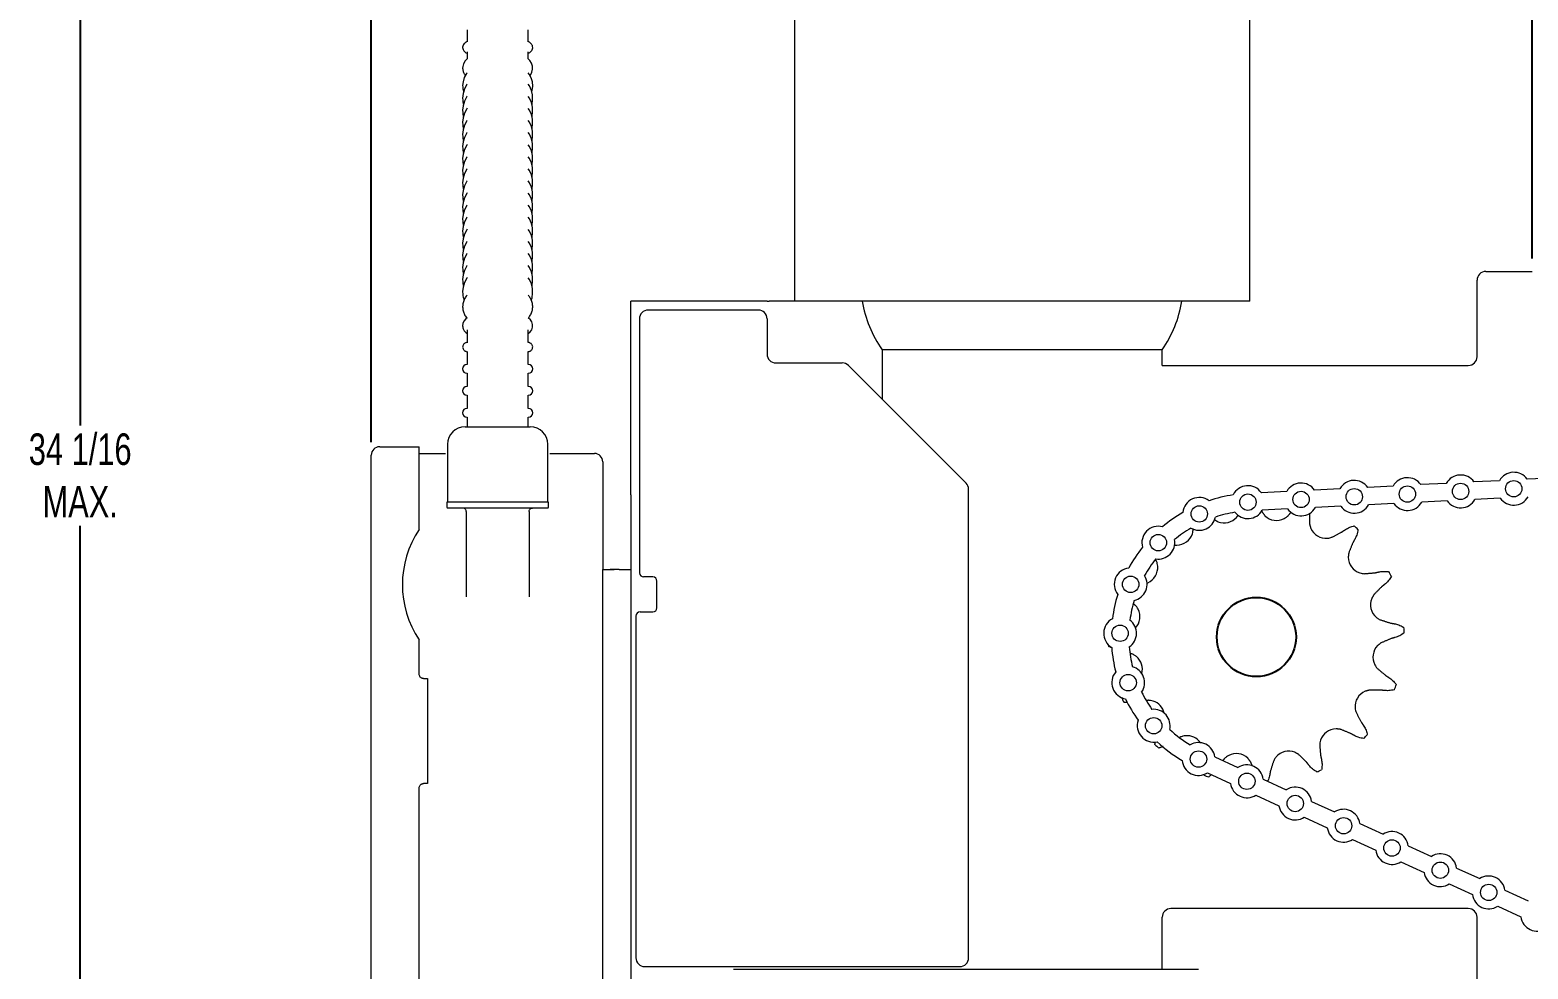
# Model space of a CAD drawing. Header units: inches. Extents: x 2.2 to 25.3, y 6.2 to 20.3.
# Drawn here: x 11.05 to 18.18, y 11.28 to 15.75 of the extents above; entities that cross this region are included whole.
import ezdxf

# ---------------------------------------------------------------- set-up
doc = ezdxf.new("R2010")
doc.units = ezdxf.units.IN
doc.header["$MEASUREMENT"] = 0
doc.header["$PDSIZE"] = -1
doc.layers.add('DIM', color=1, linetype='Continuous')
doc.styles.add('SLDTEXTSTYLE0', font='ARIAL.TTF', dxfattribs={"width": 0.7})
doc.dimstyles.new('SLDDIMSTYLE0', dxfattribs={"dimtxt": 0.15, "dimasz": 0.15, "dimexe": 0, "dimexo": 0.0625, "dimgap": 0.0375, "dimtad": 0, "dimtih": 1, "dimtoh": 1, "dimdec": 3, "dimlfac": 3, "dimrnd": 1e-09, "dimzin": 12, "dimdsep": 46, "dimtxsty": 'SLDTEXTSTYLE0', "dimsah": 1, "dimcen": 0.09, "dimadec": 0, "dimazin": 0, "dimtfac": 1, "dimtdec": 3, "dimtofl": 0, "dimtmove": 0, "dimatfit": 3, "dimfxl": 0, "dimtolj": 1, "dimtzin": 12, "dimarcsym": 0})
doc.dimstyles.new('SLDDIMSTYLE2', dxfattribs={"dimtxt": 0.15, "dimasz": 0.15, "dimexe": 0, "dimexo": 0.0625, "dimgap": 0.0375, "dimtad": 0, "dimtih": 1, "dimtoh": 1, "dimdec": 3, "dimlfac": 3, "dimrnd": 1e-09, "dimzin": 12, "dimdsep": 46, "dimtxsty": 'SLDTEXTSTYLE0', "dimsah": 1, "dimcen": 0.09, "dimadec": 0, "dimazin": 0, "dimlim": 1, "dimtp": 1, "dimtfac": 1, "dimtdec": 3, "dimtofl": 0, "dimtmove": 0, "dimatfit": 3, "dimfxl": 0, "dimtolj": 1, "dimtzin": 12, "dimarcsym": 0})

# ---------------------------------------------------------------- blocks, each defined once
blk = doc.blocks.new('*D8')
at = {"layer": 'DEFPOINTS', "color": 0}
for p in [(11.2911, 19.3027), (15.3489, 19.3027), (12.9446, 7.949)]:
    blk.add_point(p, dxfattribs=at)
at = {"layer": 'DIM', "color": 0, "lineweight": -2}
for p, q in [((15.2864, 19.3027), (11.2911, 19.3027)), ((11.2911, 19.1527), (11.2911, 13.8646)), ((11.2911, 8.099), (11.2911, 13.3871)), ((12.8821, 7.949), (11.2911, 7.949))]:
    blk.add_line(p, q, dxfattribs=at)
at = {"layer": 'DIM', "color": 0}
for points in [[(11.2661, 19.1527), (11.3161, 19.1527), (11.2911, 19.3027)], [(11.2661, 8.099), (11.3161, 8.099), (11.2911, 7.949)]]:
    blk.add_solid(points, dxfattribs=at)
at = {"layer": 'DIM', "color": 0, "insert": (11.2911, 13.8271), "char_height": 0.15, "attachment_point": 2, "style": 'SLDTEXTSTYLE0'}
blk.add_mtext('\\A1;34 1/16\\PMAX.', dxfattribs=at)
blk = doc.blocks.new('*D9')
at = {"layer": 'DEFPOINTS', "color": 0}
for p in [(12.6764, 20.1777), (18.2015, 14.5973), (12.6764, 13.7234)]:
    blk.add_point(p, dxfattribs=at)
at = {"layer": 'DIM', "color": 0, "lineweight": -2}
for p, q in [((12.6764, 13.7859), (12.6764, 20.1777)), ((12.8264, 20.1777), (15.1681, 20.1777)), ((18.0515, 20.1777), (15.7098, 20.1777)), ((18.2015, 14.6598), (18.2015, 20.1777))]:
    blk.add_line(p, q, dxfattribs=at)
at = {"layer": 'DIM', "color": 0}
for points in [[(12.8264, 20.2027), (12.8264, 20.1527), (12.6764, 20.1777)], [(18.0515, 20.2027), (18.0515, 20.1527), (18.2015, 20.1777)]]:
    blk.add_solid(points, dxfattribs=at)
at = {"layer": 'DIM', "color": 0, "insert": (15.4389, 20.2552), "char_height": 0.15, "attachment_point": 2, "style": 'SLDTEXTSTYLE0'}
blk.add_mtext('\\A1;16 9/16', dxfattribs=at)
blk = doc.blocks.new('*D11')
at = {"layer": 'DEFPOINTS', "color": 0}
for p in [(16.753, 19.3027), (19.1181, 14.8523), (21.9356, 14.8523)]:
    blk.add_point(p, dxfattribs=at)
at = {"layer": 'DIM', "color": 0, "lineweight": -2}
for p, q in [((16.8155, 19.3027), (21.9356, 19.3027)), ((21.9356, 19.1527), (21.9356, 17.2952)), ((21.9356, 15.0023), (21.9356, 16.8598)), ((19.1806, 14.8523), (21.9356, 14.8523))]:
    blk.add_line(p, q, dxfattribs=at)
at = {"layer": 'DIM', "color": 0}
for points in [[(21.9106, 19.1527), (21.9606, 19.1527), (21.9356, 19.3027)], [(21.9106, 15.0023), (21.9606, 15.0023), (21.9356, 14.8523)]]:
    blk.add_solid(points, dxfattribs=at)
at = {"layer": 'DIM', "color": 0, "insert": (21.9356, 17.2577), "char_height": 0.15, "attachment_point": 2, "style": 'SLDTEXTSTYLE0'}
blk.add_mtext('\\A1;\\S14 3\\/8^ 13 3\\/8;', dxfattribs=at)

msp = doc.modelspace()

# ---------------------------------------------------------------- linework, layer by layer
at = {"color": 7, "linetype": 'Continuous', "lineweight": 15}
for p, q in [((13.132142, 15.721068), (13.132142, 15.690185)), ((13.423809, 15.690545), (13.423809, 15.721068)), ((13.132142, 15.642791), (13.132142, 15.608979)), ((13.423809, 15.608773), (13.423809, 15.642673)), ((17.939119, 14.191737), (17.939119, 14.555683)), ((17.980786, 14.597349), (18.201453, 14.597349)), ((13.911042, 13.534516), (13.911042, 14.455516)), ((14.560375, 14.455516), (13.911042, 14.455516)), ((14.518709, 14.413849), (13.994375, 14.413849)), ((14.560375, 14.455516), (14.570375, 14.455516)), ((16.857119, 14.455516), (14.570375, 14.455516)), ((13.952708, 14.372183), (13.952708, 13.257183)), ((14.560375, 14.372183), (14.560375, 14.203849)), ((13.132142, 14.319547), (13.132142, 14.258677)), ((13.423809, 14.25881), (13.423809, 14.319655)), ((15.773786, 14.225183), (15.107119, 14.225183)), ((16.440453, 14.225183), (15.773786, 14.225183)), ((14.602042, 14.162183), (14.918116, 14.162183)), ((14.947579, 14.149979), (15.507171, 13.590387)), ((16.440453, 14.150183), (17.897453, 14.150183)), ((13.122975, 13.858716), (13.432976, 13.858716)), ((12.716375, 13.763299), (12.904709, 13.763299)), ((12.904709, 13.369311), (12.904709, 13.763299)), ((12.676442, 8.224199), (12.676442, 13.723366)), ((12.904709, 13.732049), (13.029642, 13.732049)), ((13.526308, 13.732049), (13.738042, 13.732049)), ((13.777975, 13.692116), (13.777975, 13.180349)), ((15.519375, 11.332516), (15.519375, 13.560924)), ((17.033428, 13.551073), (16.912519, 13.544971)), ((17.286439, 13.563841), (17.165531, 13.557739)), ((17.539451, 13.576609), (17.418543, 13.570507)), ((17.792462, 13.589377), (17.671554, 13.583275)), ((18.045474, 13.602145), (17.924565, 13.596043)), ((18.298485, 13.614913), (18.177576, 13.608811)), ((13.039642, 13.502049), (13.516309, 13.502049)), ((13.911042, 13.534516), (13.911042, 13.200349)), ((17.290639, 13.480613), (17.169731, 13.474512)), ((17.543651, 13.493381), (17.422742, 13.48728)), ((17.796662, 13.506149), (17.675754, 13.500048)), ((18.049674, 13.518917), (17.928765, 13.512816)), ((13.516309, 13.472049), (13.039642, 13.472049)), ((13.128443, 13.455383), (13.128443, 13.049196)), ((13.427507, 13.455383), (13.427507, 13.049196)), ((17.037628, 13.467845), (16.91672, 13.461744)), ((13.911042, 13.200349), (13.911042, 13.180537)), ((13.952708, 13.257183), (13.952708, 13.164183)), ((13.777975, 13.180349), (13.812842, 13.180349)), ((13.777975, 13.097016), (13.777975, 13.180349)), ((13.832842, 13.180349), (13.812842, 13.180349)), ((13.812842, 13.180349), (13.832842, 13.180349)), ((13.856176, 13.180349), (13.832842, 13.180349)), ((13.856176, 13.180349), (13.910973, 13.180349)), ((13.911042, 13.180537), (13.911042, 8.577308)), ((14.016042, 13.144183), (13.972709, 13.144183)), ((14.036042, 12.997516), (14.036042, 13.124183)), ((13.777975, 8.255449), (13.777975, 13.097016)), ((13.956041, 12.977516), (14.016042, 12.977516)), ((13.936042, 12.957516), (13.936042, 11.332516)), ((12.904709, 12.681283), (12.904709, 12.844755)), ((13.777975, 12.119549), (13.777975, 12.702883)), ((12.924708, 12.661283), (12.944642, 12.661283)), ((12.944642, 12.661283), (12.944642, 12.161283)), ((16.690891, 12.288121), (16.800901, 12.237586)), ((16.656105, 12.212395), (16.766115, 12.16186)), ((12.904709, 9.806283), (12.904709, 12.141283)), ((12.944642, 12.161283), (12.924708, 12.161283)), ((16.921097, 12.182372), (17.031107, 12.131837)), ((16.886311, 12.106646), (16.996321, 12.056111)), ((17.151303, 12.076623), (17.261313, 12.026088)), ((17.116517, 12.000897), (17.226528, 11.950362)), ((17.381509, 11.970874), (17.49152, 11.920339)), ((17.346724, 11.895148), (17.456734, 11.844613)), ((17.611716, 11.865125), (17.721726, 11.81459)), ((17.57693, 11.789399), (17.68694, 11.738864)), ((17.841922, 11.759376), (17.951932, 11.708841)), ((17.807136, 11.68365), (17.917146, 11.633115)), ((18.072128, 11.653627), (18.182138, 11.603092)), ((17.897453, 11.566849), (16.482119, 11.566849)), ((18.037342, 11.577901), (18.147352, 11.527366)), ((17.939119, 11.161349), (17.939119, 11.525071)), ((13.977709, 11.290849), (15.477708, 11.290849)), ((14.400453, 11.278974), (16.613786, 11.278974))]:
    msp.add_line(p, q, dxfattribs=at)
at = {"color": 7, "linetype": 'Continuous', "lineweight": 15, "flags": 128}
for points in [[(13.132142, 15.609425), (13.122837, 15.599044), (13.11546, 15.585845), (13.111771, 15.572108), (13.111308, 15.565131), (13.111308, 15.565131)], [(13.431757, 15.529825), (13.433723, 15.53208), (13.440851, 15.54532), (13.444295, 15.559086), (13.44387, 15.574138), (13.439468, 15.588198), (13.431554, 15.601131), (13.423809, 15.609254)], [(13.132142, 15.542587), (13.129295, 15.539094), (13.119073, 15.520189), (13.11306, 15.500377), (13.111308, 15.482109), (13.111308, 15.482109)], [(13.132142, 15.488649), (13.130591, 15.486562), (13.120085, 15.465652), (13.113618, 15.44364), (13.111333, 15.422407), (13.111308, 15.419966), (13.111308, 15.419966)], [(13.439688, 15.453006), (13.441787, 15.458833), (13.444588, 15.478904), (13.443176, 15.498831), (13.437709, 15.518143), (13.428384, 15.536443), (13.423809, 15.542413)], [(13.440877, 15.390425), (13.441434, 15.392107), (13.444523, 15.414575), (13.443438, 15.437082), (13.438257, 15.459079), (13.429137, 15.480047), (13.423809, 15.488127)], [(13.132142, 15.43112), (13.130591, 15.429033), (13.120085, 15.408123), (13.113618, 15.386111), (13.111333, 15.364878), (13.111308, 15.362436), (13.111308, 15.362436)], [(13.440877, 15.332896), (13.441434, 15.334578), (13.444523, 15.357046), (13.443438, 15.379553), (13.438257, 15.40155), (13.429137, 15.422518), (13.423809, 15.430598)], [(13.132142, 15.373591), (13.130591, 15.371503), (13.120085, 15.350594), (13.113618, 15.328582), (13.111333, 15.307349), (13.111308, 15.304907), (13.111308, 15.304907)], [(13.440877, 15.275367), (13.441434, 15.277049), (13.444523, 15.299517), (13.443438, 15.322024), (13.438257, 15.344021), (13.429137, 15.364989), (13.423809, 15.373069)], [(13.132142, 15.316062), (13.130591, 15.313974), (13.120085, 15.293065), (13.113618, 15.271052), (13.111333, 15.24982), (13.111308, 15.247378), (13.111308, 15.247378)], [(13.132142, 15.258533), (13.130591, 15.256445), (13.120085, 15.235536), (13.113618, 15.213523), (13.111333, 15.192291), (13.111308, 15.189849), (13.111308, 15.189849)], [(13.440877, 15.217838), (13.441434, 15.219519), (13.444523, 15.241988), (13.443438, 15.264495), (13.438257, 15.286492), (13.429137, 15.307459), (13.423809, 15.31554)], [(13.440877, 15.160309), (13.441434, 15.16199), (13.444523, 15.184459), (13.443438, 15.206966), (13.438257, 15.228963), (13.429137, 15.24993), (13.423809, 15.258011)], [(13.132142, 15.201004), (13.130591, 15.198916), (13.120085, 15.178006), (13.113618, 15.155994), (13.111333, 15.134762), (13.111308, 15.13232), (13.111308, 15.13232)], [(13.440877, 15.10278), (13.441434, 15.104461), (13.444523, 15.12693), (13.443438, 15.149437), (13.438257, 15.171434), (13.429137, 15.192401), (13.423809, 15.200482)], [(13.132142, 15.143474), (13.130591, 15.141387), (13.120085, 15.120477), (13.113618, 15.098465), (13.111333, 15.077233), (13.111308, 15.074791), (13.111308, 15.074791)], [(13.440877, 15.045251), (13.441434, 15.046932), (13.444523, 15.069401), (13.443438, 15.091908), (13.438257, 15.113905), (13.429137, 15.134872), (13.423809, 15.142953)], [(13.132142, 15.085945), (13.130591, 15.083858), (13.120085, 15.062948), (13.113618, 15.040936), (13.111333, 15.019704), (13.111308, 15.017262), (13.111308, 15.017262)], [(13.440877, 14.987722), (13.441434, 14.989403), (13.444523, 15.011872), (13.443438, 15.034379), (13.438257, 15.056376), (13.429137, 15.077343), (13.423809, 15.085424)], [(13.132142, 15.028416), (13.130591, 15.026329), (13.120085, 15.005419), (13.113618, 14.983407), (13.111333, 14.962175), (13.111308, 14.959733), (13.111308, 14.959733)], [(13.440877, 14.930192), (13.441434, 14.931874), (13.444523, 14.954343), (13.443438, 14.97685), (13.438257, 14.998847), (13.429137, 15.019814), (13.423809, 15.027895)], [(13.132142, 14.970887), (13.130591, 14.9688), (13.120085, 14.94789), (13.113618, 14.925878), (13.111333, 14.904646), (13.111308, 14.902204), (13.111308, 14.902204)], [(13.132142, 14.913358), (13.130591, 14.911271), (13.120085, 14.890361), (13.113618, 14.868349), (13.111333, 14.847116), (13.111308, 14.844675), (13.111308, 14.844675)], [(13.440877, 14.872663), (13.441434, 14.874345), (13.444523, 14.896814), (13.443438, 14.919321), (13.438257, 14.941318), (13.429137, 14.962285), (13.423809, 14.970366)], [(13.440877, 14.815134), (13.441434, 14.816816), (13.444523, 14.839284), (13.443438, 14.861791), (13.438257, 14.883788), (13.429137, 14.904756), (13.423809, 14.912837)], [(13.132142, 14.855829), (13.130591, 14.853742), (13.120085, 14.832832), (13.113618, 14.81082), (13.111333, 14.789587), (13.111308, 14.787145), (13.111308, 14.787145)], [(13.440877, 14.757605), (13.441434, 14.759287), (13.444523, 14.781755), (13.443438, 14.804262), (13.438257, 14.826259), (13.429137, 14.847227), (13.423809, 14.855308)], [(13.132142, 14.7983), (13.130591, 14.796213), (13.120085, 14.775303), (13.113618, 14.753291), (13.111333, 14.732058), (13.111308, 14.729616), (13.111308, 14.729616)], [(13.440877, 14.700076), (13.441434, 14.701758), (13.444523, 14.724226), (13.443438, 14.746733), (13.438257, 14.76873), (13.429137, 14.789698), (13.423809, 14.797778)], [(13.132142, 14.740771), (13.130591, 14.738684), (13.120085, 14.717774), (13.113618, 14.695762), (13.111333, 14.674529), (13.111308, 14.672087), (13.111308, 14.672087)], [(13.440877, 14.642547), (13.441434, 14.644229), (13.444523, 14.666697), (13.443438, 14.689204), (13.438257, 14.711201), (13.429137, 14.732169), (13.423809, 14.740249)], [(13.132142, 14.683242), (13.130591, 14.681155), (13.120085, 14.660245), (13.113618, 14.638233), (13.111333, 14.617), (13.111308, 14.614558), (13.111308, 14.614558)], [(13.132142, 14.625713), (13.130591, 14.623626), (13.120085, 14.602716), (13.113618, 14.580704), (13.111333, 14.559471), (13.111308, 14.557029), (13.111308, 14.557029)], [(13.440877, 14.585018), (13.441434, 14.5867), (13.444523, 14.609168), (13.443438, 14.631675), (13.438257, 14.653672), (13.429137, 14.67464), (13.423809, 14.68272)], [(13.440877, 14.527489), (13.441434, 14.529171), (13.444523, 14.551639), (13.443438, 14.574146), (13.438257, 14.596143), (13.429137, 14.617111), (13.423809, 14.625191)], [(13.132142, 14.568184), (13.130591, 14.566097), (13.120085, 14.545187), (13.113618, 14.523175), (13.111333, 14.501942), (13.111308, 14.4995), (13.111308, 14.4995)], [(13.437914, 14.461015), (13.441434, 14.471642), (13.444523, 14.49411), (13.443438, 14.516617), (13.438257, 14.538614), (13.429137, 14.559582), (13.423809, 14.567662)], [(13.132142, 14.376387), (13.125839, 14.371467), (13.117425, 14.360823), (13.112605, 14.349455), (13.111308, 14.33943), (13.111308, 14.33943)], [(13.423809, 14.302249), (13.432203, 14.309581), (13.439826, 14.320359), (13.443912, 14.33189), (13.444207, 14.345252), (13.440489, 14.357183), (13.43367, 14.367602), (13.423809, 14.376995)], [(16.187143, 12.813517), (16.186947, 12.816676), (16.186796, 12.8193)]]:
    msp.add_lwpolyline(points, dxfattribs=at)
at = {"color": 7, "linetype": 'Continuous', "lineweight": 15}
for centre in [(17.101579, 13.512792), (17.354591, 13.52556), (17.607602, 13.538328), (17.860614, 13.551096), (18.113625, 13.563864), (16.617133, 13.444046), (16.848568, 13.500024), (16.422119, 13.307425), (16.290458, 13.109029), (16.240331, 12.876256), (16.278663, 12.641253), (16.400158, 12.436473), (16.6134, 12.277865), (16.843606, 12.172116), (17.073812, 12.066367), (17.304018, 11.960618), (17.534225, 11.854869), (17.764431, 11.74912), (17.994637, 11.643371)]:
    msp.add_circle(centre, 0.039, dxfattribs=at)
msp.add_circle((16.889119, 12.858516), 0.188333)
for centre, radius, start, end in [((17.980786, 14.555683), 0.041667, 90, 180), ((13.994375, 14.372183), 0.041667, 90, 180), ((14.518709, 14.372183), 0.041667, 0, 90), ((15.568354, 14.54716), 0.5625, 189.3765109, 214.9179749), ((15.979218, 14.54716), 0.5625, 325.0820251, 350.6234891), ((14.602042, 14.203849), 0.041667, 180, 270), ((17.897453, 14.191849), 0.041667, 270, 0), ((13.132142, 14.133716), 0.020833, 90, 270), ((13.423809, 14.133716), 0.020833, 270, 90), ((14.918116, 14.120516), 0.041667, 45, 90), ((13.132142, 14.029549), 0.020833, 90, 270), ((13.423809, 14.029549), 0.020833, 270, 90), ((13.132142, 13.925383), 0.020833, 90, 270), ((13.423809, 13.925383), 0.020833, 270, 90), ((13.122975, 13.775383), 0.083333, 90, 180), ((13.432975, 13.775383), 0.083333, 0, 90), ((12.716375, 13.723366), 0.039933, 90, 180), ((13.738042, 13.692116), 0.039933, 0, 90), ((17.860614, 13.551096), 0.078167, 35.1006361, 150.6772388), ((18.113625, 13.563864), 0.078167, 35.1006361, 150.6772388), ((15.477709, 13.560924), 0.041667, 0, 45), ((16.848568, 13.500024), 0.078167, 35.1006361, 153.5888868), ((17.101579, 13.512792), 0.078167, 35.1006361, 150.6772388), ((17.354591, 13.52556), 0.078167, 35.1006361, 150.6772388), ((17.607602, 13.538328), 0.078167, 35.1006361, 150.6772388), ((13.039642, 13.498716), 0.003333, 90, 180), ((13.039642, 13.475383), 0.003333, 180, 270), ((13.516309, 13.498716), 0.003333, 0, 90), ((13.516309, 13.475383), 0.003333, 270, 0), ((16.617133, 13.444046), 0.078167, 53.6056548, 175.0055535), ((16.880861, 12.860105), 0.6824, 98.6219238, 108.5726178), ((17.354591, 13.52556), 0.078167, 215.1006361, 330.6772388), ((17.607602, 13.538328), 0.078167, 215.1006361, 330.6772388), ((17.860614, 13.551096), 0.078167, 215.1006361, 330.6772388), ((18.113625, 13.563864), 0.078167, 215.1006361, 330.6772388), ((16.880861, 12.860105), 0.6824, 120.0385904, 129.9892845), ((16.617133, 13.444046), 0.078167, 239.5254176, 349.0857907), ((16.880861, 12.860105), 0.599067, 99.0080447, 108.1864969), ((16.735345, 13.480519), 0.079057, 248.1337589, 319.6391602), ((16.848568, 13.500024), 0.078167, 218.1087509, 330.6772388), ((16.985081, 13.492018), 0.079058, 225.6337589, 297.1391602), ((17.101579, 13.512792), 0.078167, 215.1006361, 330.6772388), ((13.292209, 13.107033), 0.467917, 145.9080314, 214.0919686), ((16.422119, 13.307425), 0.078167, 75.0223215, 196.4222201), ((16.880861, 12.860105), 0.599067, 120.4247114, 129.6031636), ((16.509021, 13.374325), 0.079058, 270.6337589, 342.1391602), ((17.220207, 13.407073), 0.079058, 203.1337589, 274.6391602), ((16.889119, 12.858516), 0.703417, 46.6050704, 48.6678487), ((16.880861, 12.860105), 0.6824, 141.4552571, 151.4059512), ((16.422119, 13.307425), 0.078167, 260.9420842, 10.5024574), ((16.880861, 12.860105), 0.599067, 141.841378, 151.0198302), ((16.340562, 13.189604), 0.079058, 293.1337589, 4.6391602), ((17.404928, 13.238615), 0.079057, 180.6337589, 252.1391602), ((13.972709, 13.164183), 0.02, 180, 270), ((14.016042, 13.124183), 0.02, 0, 90), ((16.290458, 13.109029), 0.078167, 96.4389881, 217.8388868), ((16.290458, 13.109029), 0.078167, 282.3587509, 31.919124), ((16.889119, 12.858516), 0.703417, 24.1050704, 26.1678487), ((16.880861, 12.860105), 0.6824, 162.8719238, 172.8226178), ((13.956042, 12.957516), 0.02, 90, 180), ((14.016042, 12.997516), 0.02, 270, 0), ((16.880861, 12.860105), 0.599067, 163.2580447, 172.4364969), ((16.255617, 12.954477), 0.079058, 317.9330129, 27.1391602), ((17.511122, 13.01229), 0.079057, 158.1337589, 229.6391602), ((16.240331, 12.876256), 0.078167, 117.8556548, 239.2555535), ((16.240331, 12.876256), 0.078167, 303.7754176, 53.3357907), ((16.889119, 12.858516), 0.703417, 1.6050704, 3.6678487), ((16.880861, 12.860105), 0.6824, 184.2885904, 194.2392845), ((16.880861, 12.860105), 0.599067, 184.6747114, 193.8531636), ((16.267117, 12.704742), 0.079058, 345.3554542, 49.6391602), ((17.522621, 12.762555), 0.079057, 135.6337589, 207.1391602), ((16.278663, 12.641253), 0.078167, 139.2723215, 260.6722201), ((16.278663, 12.641253), 0.078167, 325.1920842, 74.7524574), ((16.889119, 12.858516), 0.703417, 339.1050704, 341.1678487), ((16.889119, 12.858516), 0.703417, 204.1050704, 206.1678487), ((16.880861, 12.860105), 0.6824, 205.7052571, 215.6559512), ((16.880861, 12.860105), 0.599067, 206.091378, 215.2698302), ((16.373311, 12.478417), 0.079058, 13.1865893, 72.1391602), ((17.437676, 12.527429), 0.079058, 113.1337589, 184.6391602), ((16.400158, 12.436473), 0.078167, 346.6087509, 96.169124), ((16.400158, 12.436473), 0.078167, 160.6889881, 282.0888868), ((16.880861, 12.860105), 0.599067, 227.5080447, 239.2084383), ((17.269218, 12.342708), 0.079058, 90.6337589, 162.1391602), ((16.889119, 12.858516), 0.703417, 226.6050704, 228.6678487), ((16.880861, 12.860105), 0.6824, 227.1219238, 239.5945593), ((16.558032, 12.309959), 0.079058, 35.1552805, 94.6391602), ((16.6134, 12.277865), 0.078167, 7.5392442, 120.1077322), ((16.889119, 12.858516), 0.703417, 316.6050704, 318.6678487), ((16.6134, 12.277865), 0.078167, 184.6275962, 303.115847), ((16.793158, 12.225014), 0.079058, 45.6337589, 117.1391602), ((17.042893, 12.236514), 0.079058, 68.1337589, 139.6391602), ((16.889119, 12.858516), 0.703417, 249.1050704, 251.1678487), ((16.843606, 12.172116), 0.078167, 7.5392442, 123.115847), ((16.889119, 12.858516), 0.703417, 294.1050704, 296.1678487), ((16.843606, 12.172116), 0.078167, 187.5392442, 303.115847), ((17.073812, 12.066367), 0.078167, 7.5392442, 123.115847), ((17.073812, 12.066367), 0.078167, 187.5392442, 303.115847), ((17.304018, 11.960618), 0.078167, 7.5392442, 123.115847), ((17.304018, 11.960618), 0.078167, 187.5392442, 303.115847), ((17.534225, 11.854869), 0.078167, 7.5392442, 123.115847), ((17.534225, 11.854869), 0.078167, 187.5392442, 303.115847), ((17.764431, 11.74912), 0.078167, 7.5392442, 123.115847), ((17.764431, 11.74912), 0.078167, 187.5392442, 303.115847), ((17.994637, 11.643371), 0.078167, 7.5392442, 123.115847), ((17.994637, 11.643371), 0.078167, 187.5392442, 303.115847), ((16.482119, 11.525183), 0.041667, 90, 180), ((17.897453, 11.525183), 0.041667, 0, 90), ((18.224844, 11.537622), 0.078167, 187.5392442, 303.115847), ((13.977709, 11.332516), 0.041667, 180, 270), ((15.477709, 11.332516), 0.041667, 270, 0)]:
    msp.add_arc(centre, radius, start, end, dxfattribs=at)
for points in [[(16.857119, 15.251183), (16.857119, 18.302683)], [(14.690453, 18.215651), (14.690453, 15.251183)], [(13.132142, 15.746297), (13.132142, 15.721068)], [(13.423809, 15.721068), (13.423809, 15.746297)], [(14.690453, 15.251183), (14.690453, 14.455516)], [(16.857119, 14.455516), (16.857119, 15.251183)], [(13.132142, 14.217038), (13.132142, 14.15455)], [(13.423809, 14.15455), (13.423809, 14.217044)], [(15.107119, 14.225183), (15.107119, 13.990439)], [(16.440453, 14.150183), (16.440453, 14.225183)], [(13.132142, 14.112883), (13.132142, 14.050383)], [(13.423809, 14.050383), (13.423809, 14.112883)], [(13.132142, 14.008716), (13.132142, 13.946216)], [(13.423809, 13.946216), (13.423809, 14.008716)], [(13.132142, 13.904549), (13.132142, 13.858716)], [(13.423809, 13.858716), (13.423809, 13.904549)], [(13.039642, 13.775383), (13.039642, 13.502049)], [(13.516309, 13.502049), (13.516309, 13.775383)], [(13.036308, 13.498716), (13.036308, 13.475383)], [(13.519642, 13.475383), (13.519642, 13.498716)], [(13.12844, 13.455655), (13.128443, 13.455383)], [(13.427507, 13.455383), (13.427509, 13.455655)], [(16.687368, 13.417684), (16.705901, 13.407149)], [(16.795586, 13.429321), (16.80237, 13.43875)], [(16.914078, 13.458561), (16.916709, 13.452327)], [(16.916709, 13.452327), (16.9298, 13.435501)], [(17.03863, 13.433858), (17.054117, 13.452241)], [(17.141503, 13.448087), (17.14185, 13.396567)], [(17.14185, 13.396567), (17.147506, 13.376013)], [(17.247423, 13.332848), (17.293169, 13.356547)], [(17.293169, 13.356547), (17.307913, 13.366732)], [(16.499327, 13.296591), (16.509895, 13.295272)], [(17.34791, 13.306625), (17.328516, 13.258894)], [(17.356697, 13.322243), (17.34791, 13.306625)], [(16.414787, 13.21682), (16.408417, 13.229116)], [(17.328516, 13.258894), (17.325875, 13.23774)], [(13.911042, 13.180537), (13.910973, 13.180349)], [(17.401667, 13.159625), (17.453001, 13.164013)], [(17.453001, 13.164013), (17.47052, 13.167781)], [(16.366837, 13.115586), (16.371623, 13.116903)], [(17.448287, 13.060268), (17.437752, 13.041734)], [(17.484471, 13.096943), (17.448287, 13.060268)], [(17.498566, 13.108009), (17.484471, 13.096943)], [(16.313777, 13.008027), (16.303707, 13.01651)], [(17.477881, 12.94056), (17.526987, 12.924971)], [(17.526987, 12.924971), (17.544614, 12.921747)], [(17.530394, 12.850963), (17.48293, 12.830926)], [(17.547651, 12.855793), (17.530394, 12.850963)], [(16.300357, 12.776472), (16.28887, 12.780119)], [(17.48293, 12.830926), (17.466104, 12.817835)], [(17.464462, 12.709006), (17.503863, 12.675811)], [(17.503863, 12.675811), (17.518915, 12.666087)], [(16.376571, 12.557408), (16.36662, 12.556557)], [(17.42717, 12.605785), (17.406616, 12.600129)], [(17.47869, 12.606132), (17.42717, 12.605785)], [(17.496481, 12.603991), (17.47869, 12.606132)], [(17.363451, 12.500213), (17.38715, 12.454466)], [(17.289498, 12.41912), (17.268344, 12.42176)], [(17.337228, 12.399725), (17.289498, 12.41912)], [(17.38715, 12.454466), (17.397335, 12.439722)], [(16.405855, 12.347388), (16.408529, 12.358805)], [(16.530816, 12.384184), (16.524835, 12.381086)], [(17.190228, 12.345968), (17.194616, 12.294635)], [(17.352846, 12.390938), (17.337228, 12.399725)], [(16.739609, 12.283174), (16.72902, 12.270605)], [(16.861529, 12.264706), (16.848438, 12.281531)], [(16.870205, 12.244153), (16.861529, 12.264706)], [(16.971164, 12.269754), (16.955574, 12.220649)], [(17.090871, 12.299349), (17.072338, 12.309883)], [(17.127546, 12.263165), (17.090871, 12.299349)], [(17.194616, 12.294635), (17.198384, 12.277115)], [(16.955574, 12.220649), (16.95235, 12.203021)], [(17.138613, 12.24907), (17.127546, 12.263165)], [(16.440453, 11.278974), (16.440453, 11.525183)]]:
    msp.add_open_spline(points, degree=1, dxfattribs=at)
for points, knots in [([(13.132142, 15.690786), (13.129638, 15.689607), (13.124918, 15.687014), (13.118555, 15.681842), (13.113229, 15.674338), (13.111377, 15.667403), (13.111316, 15.663695), (13.111308, 15.663258)], [0.427932508, 0.427932508, 0.427932508, 0.427932508, 0.5782811, 0.722928503, 0.854702327, 0.982874068, 1, 1, 1, 1]), ([(13.423809, 15.636113), (13.426254, 15.637215), (13.431099, 15.639397), (13.437288, 15.64462), (13.442654, 15.65201), (13.445334, 15.661925), (13.443711, 15.672103), (13.438936, 15.680065), (13.432824, 15.685783), (13.427733, 15.688876), (13.424458, 15.690485), (13.423809, 15.690791)], [0, 0, 0, 0, 0.084453329, 0.167280841, 0.243631916, 0.317750064, 0.397293064, 0.469732251, 0.545571562, 0.638087365, 0.660590161, 0.660590161, 0.660590161, 0.660590161]), ([(13.111308, 15.663258), (13.111714, 15.65993), (13.112508, 15.653414), (13.117585, 15.645813), (13.12384, 15.640303), (13.128496, 15.637221), (13.131793, 15.635949), (13.132142, 15.635815)], [0, 0, 0, 0, 0.22800618, 0.44645278, 0.67867516, 0.96603757, 1, 1, 1, 1]), ([(13.111308, 15.565131), (13.111502, 15.561817), (13.111983, 15.55361), (13.116052, 15.541331), (13.121555, 15.533426), (13.124187, 15.529646)], [0, 0, 0, 0, 0.26116101, 0.64666656, 1, 1, 1, 1]), ([(13.111308, 15.482109), (13.111425, 15.478168), (13.111723, 15.468091), (13.114484, 15.45828), (13.116165, 15.452307)], [0, 0, 0, 0, 0.39115481, 1, 1, 1, 1]), ([(13.111308, 15.419966), (13.111398, 15.41564), (13.111599, 15.405973), (13.11388, 15.396518), (13.11514, 15.391293)], [0, 0, 0, 0, 0.44745167, 1, 1, 1, 1]), ([(13.111308, 15.362436), (13.111398, 15.358111), (13.111599, 15.348444), (13.11388, 15.338989), (13.11514, 15.333764)], [0, 0, 0, 0, 0.44745175, 1, 1, 1, 1]), ([(13.111308, 15.304907), (13.111398, 15.300582), (13.111599, 15.290915), (13.11388, 15.281459), (13.11514, 15.276235)], [0, 0, 0, 0, 0.44744634, 1, 1, 1, 1]), ([(13.111308, 15.247378), (13.111398, 15.243053), (13.111599, 15.233386), (13.11388, 15.22393), (13.11514, 15.218706)], [0, 0, 0, 0, 0.44744634, 1, 1, 1, 1]), ([(13.111308, 15.189849), (13.111398, 15.185524), (13.111599, 15.175857), (13.11388, 15.166401), (13.11514, 15.161177)], [0, 0, 0, 0, 0.44744634, 1, 1, 1, 1]), ([(13.111308, 15.13232), (13.111398, 15.127995), (13.111599, 15.118328), (13.11388, 15.108872), (13.11514, 15.103647)], [0, 0, 0, 0, 0.44744598, 1, 1, 1, 1]), ([(13.111308, 15.074791), (13.111398, 15.070466), (13.111599, 15.060799), (13.11388, 15.051343), (13.11514, 15.046118)], [0, 0, 0, 0, 0.447451486, 1, 1, 1, 1]), ([(13.111308, 15.017262), (13.111398, 15.012937), (13.111599, 15.00327), (13.11388, 14.993814), (13.11514, 14.988589)], [0, 0, 0, 0, 0.447451131, 1, 1, 1, 1]), ([(13.111308, 14.959733), (13.111398, 14.955407), (13.111599, 14.945741), (13.11388, 14.936285), (13.11514, 14.93106)], [0, 0, 0, 0, 0.44744902, 1, 1, 1, 1]), ([(13.111308, 14.902204), (13.111398, 14.897878), (13.111599, 14.888212), (13.11388, 14.878756), (13.11514, 14.873531)], [0, 0, 0, 0, 0.447449, 1, 1, 1, 1]), ([(13.111308, 14.844675), (13.111398, 14.840349), (13.111599, 14.830683), (13.11388, 14.821227), (13.11514, 14.816002)], [0, 0, 0, 0, 0.44744896, 1, 1, 1, 1]), ([(13.111308, 14.787145), (13.111398, 14.78282), (13.111599, 14.773154), (13.11388, 14.763698), (13.11514, 14.758473)], [0, 0, 0, 0, 0.44744616, 1, 1, 1, 1]), ([(13.111308, 14.729616), (13.111398, 14.725291), (13.111599, 14.715625), (13.11388, 14.706169), (13.11514, 14.700944)], [0, 0, 0, 0, 0.44744634, 1, 1, 1, 1]), ([(13.111308, 14.672087), (13.111398, 14.667762), (13.111599, 14.658096), (13.11388, 14.64864), (13.11514, 14.643415)], [0, 0, 0, 0, 0.447451131, 1, 1, 1, 1]), ([(13.111308, 14.614558), (13.111398, 14.610233), (13.111599, 14.600566), (13.11388, 14.591111), (13.11514, 14.585886)], [0, 0, 0, 0, 0.44744904, 1, 1, 1, 1]), ([(13.111308, 14.557029), (13.111398, 14.552704), (13.111599, 14.543037), (13.11388, 14.533582), (13.11514, 14.528357)], [0, 0, 0, 0, 0.4474492, 1, 1, 1, 1]), ([(13.111308, 14.4995), (13.111474, 14.495192), (13.111928, 14.483406), (13.113998, 14.47023), (13.117388, 14.461951), (13.117897, 14.460709)], [0, 0, 0, 0, 0.32875518, 0.8993058, 1, 1, 1, 1]), ([(13.132142, 14.484374), (13.130899, 14.482862), (13.12549, 14.475895), (13.117852, 14.462787), (13.112209, 14.44566), (13.111583, 14.434461), (13.111308, 14.429548)], [0.865187924, 0.865187924, 0.865187924, 0.865187924, 0.87784544, 0.922554453, 0.966022069, 1, 1, 1, 1]), ([(13.424715, 14.376132), (13.42839, 14.381149), (13.436034, 14.391582), (13.442651, 14.409187), (13.44535, 14.427618), (13.443629, 14.445787), (13.437885, 14.463165), (13.430488, 14.475818), (13.425226, 14.482645), (13.423809, 14.484369)], [0, 0, 0, 0, 0.040635813, 0.084503518, 0.12701555, 0.168553453, 0.209804215, 0.251459017, 0.265890865, 0.265890865, 0.265890865, 0.265890865]), ([(13.111308, 14.429548), (13.11146, 14.425882), (13.111857, 14.416248), (13.116112, 14.400978), (13.122872, 14.386615), (13.12932, 14.378844), (13.131667, 14.376016)], [0, 0, 0, 0, 0.1923487, 0.50543964, 0.82000658, 1, 1, 1, 1]), ([(13.111308, 14.33943), (13.111547, 14.336183), (13.112093, 14.328741), (13.116928, 14.317991), (13.123681, 14.308859), (13.129649, 14.304193), (13.132142, 14.302244)], [0, 0, 0, 0, 0.21781691, 0.49921871, 0.7908925, 1, 1, 1, 1]), ([(13.132142, 14.260043), (13.131176, 14.259831), (13.12893, 14.25927), (13.125267, 14.258203), (13.119949, 14.255371), (13.114939, 14.25044), (13.111805, 14.244221), (13.111454, 14.239735), (13.111308, 14.237876)], [0.287096192, 0.287096192, 0.287096192, 0.287096192, 0.410582647, 0.577523821, 0.695236057, 0.801338844, 0.917658621, 1, 1, 1, 1]), ([(13.423328, 14.215756), (13.424045, 14.215866), (13.42642, 14.216229), (13.429576, 14.217167), (13.435085, 14.219711), (13.440442, 14.224551), (13.444113, 14.231262), (13.445121, 14.239404), (13.443087, 14.246893), (13.439267, 14.25239), (13.435148, 14.255808), (13.43128, 14.257865), (13.427522, 14.259159), (13.424979, 14.259843), (13.422938, 14.260138), (13.422483, 14.260203)], [0, 0, 0, 0, 0.05467076, 0.18105035, 0.27308957, 0.34380299, 0.42158633, 0.5027633, 0.58339126, 0.6492951, 0.7093992, 0.76990204, 0.84858319, 0.96626114, 1, 1, 1, 1]), ([(13.111308, 14.237876), (13.111672, 14.234913), (13.112311, 14.229703), (13.116298, 14.223809), (13.120393, 14.220209), (13.124288, 14.218064), (13.127263, 14.216943), (13.128913, 14.21655), (13.129654, 14.216373)], [0, 0, 0, 0, 0.21404711, 0.3764322, 0.52304968, 0.66859159, 0.8513137, 1, 1, 1, 1]), ([(13.12844, 13.455655), (13.128235, 13.457477), (13.127826, 13.46112), (13.125028, 13.465947), (13.120936, 13.469678), (13.116312, 13.471653), (13.11314, 13.472046), (13.111819, 13.472049), (13.111776, 13.472049)], [0, 0, 0, 0, 0.20742318, 0.41472228, 0.62562404, 0.84393508, 0.99494816, 1, 1, 1, 1]), ([(13.427509, 13.455655), (13.427715, 13.457477), (13.428125, 13.461119), (13.430922, 13.465947), (13.435014, 13.469678), (13.439639, 13.471653), (13.44281, 13.472046), (13.444131, 13.472049), (13.444174, 13.472049)], [0, 0, 0, 0, 0.20742483, 0.41470592, 0.62560393, 0.84393763, 0.99491947, 1, 1, 1, 1]), ([(17.021143, 13.421665), (17.024856, 13.423763), (17.031081, 13.42728), (17.036459, 13.431967), (17.03863, 13.433858)], [0, 0, 0, 0, 0.59642367, 1, 1, 1, 1]), ([(16.584268, 13.350077), (16.58541, 13.354186), (16.587324, 13.361075), (16.587813, 13.368192), (16.588011, 13.371064)], [0, 0, 0, 0, 0.59643349, 1, 1, 1, 1]), ([(17.226601, 13.328274), (17.230834, 13.328792), (17.237931, 13.329659), (17.244694, 13.331931), (17.247423, 13.332848)], [0, 0, 0, 0, 0.59640044, 1, 1, 1, 1]), ([(17.307913, 13.366732), (17.314415, 13.370742), (17.327621, 13.378889), (17.343426, 13.384308), (17.352248, 13.386374), (17.353672, 13.386708)], [0, 0, 0, 0, 0.44842369, 0.91095196, 1, 1, 1, 1]), ([(17.372383, 13.369644), (17.370803, 13.360816), (17.367885, 13.344508), (17.360215, 13.329244), (17.356697, 13.322243)], [0, 0, 0, 0, 0.5412984, 1, 1, 1, 1]), ([(16.419361, 13.195998), (16.418844, 13.200231), (16.417976, 13.207328), (16.415704, 13.21409), (16.414787, 13.21682)], [0, 0, 0, 0, 0.59640545, 1, 1, 1, 1]), ([(17.38068, 13.163368), (17.384789, 13.162226), (17.391678, 13.160311), (17.398795, 13.159822), (17.401667, 13.159625)], [0, 0, 0, 0, 0.596439105, 1, 1, 1, 1]), ([(17.47052, 13.167781), (17.478081, 13.169), (17.49344, 13.171478), (17.510114, 13.170422), (17.519036, 13.168956), (17.520441, 13.168725)], [0, 0, 0, 0, 0.44957027, 0.91335723, 1, 1, 1, 1]), ([(17.531197, 13.1458), (17.526679, 13.138698), (17.517792, 13.12473), (17.504902, 13.11352), (17.498566, 13.108009)], [0, 0, 0, 0, 0.50837141, 1, 1, 1, 1]), ([(16.325971, 12.99054), (16.323873, 12.994253), (16.320355, 13.000478), (16.315668, 13.005856), (16.313777, 13.008027)], [0, 0, 0, 0, 0.596425249, 1, 1, 1, 1]), ([(17.459924, 12.95205), (17.463283, 12.949422), (17.468915, 12.945017), (17.475303, 12.941842), (17.477881, 12.94056)], [0, 0, 0, 0, 0.59645049, 1, 1, 1, 1]), ([(17.544614, 12.921747), (17.552066, 12.91998), (17.567205, 12.916391), (17.582205, 12.909035), (17.589887, 12.904266), (17.591096, 12.903515)], [0, 0, 0, 0, 0.44958249, 0.91337385, 1, 1, 1, 1]), ([(17.592261, 12.878219), (17.585369, 12.873387), (17.571812, 12.863883), (17.555614, 12.858459), (17.547651, 12.855793)], [0, 0, 0, 0, 0.50836997, 1, 1, 1, 1]), ([(16.200777, 12.806516), (16.197369, 12.807989), (16.192634, 12.810035), (16.188345, 12.812755), (16.187143, 12.813517)], [0, 0, 0, 0, 0.71973033, 1, 1, 1, 1]), ([(16.318314, 12.764982), (16.314955, 12.76761), (16.309323, 12.772015), (16.302935, 12.77519), (16.300357, 12.776472)], [0, 0, 0, 0, 0.59643379, 1, 1, 1, 1]), ([(17.452268, 12.726492), (17.454366, 12.72278), (17.457883, 12.716554), (17.46257, 12.711176), (17.464462, 12.709006)], [0, 0, 0, 0, 0.59641653, 1, 1, 1, 1]), ([(12.924708, 12.661283), (12.924492, 12.661277), (12.924058, 12.661265), (12.920709, 12.661533), (12.916153, 12.662954), (12.911592, 12.665873), (12.907938, 12.669958), (12.905264, 12.675172), (12.904899, 12.679185), (12.904709, 12.681283)], [0, 0, 0, 0, 0.15688042, 0.31393452, 0.46453157, 0.59463496, 0.71735414, 0.85229886, 1, 1, 1, 1]), ([(17.518915, 12.666087), (17.525113, 12.661611), (17.537704, 12.652519), (17.548755, 12.639988), (17.554036, 12.632633), (17.554882, 12.631455)], [0, 0, 0, 0, 0.44879615, 0.91173052, 1, 1, 1, 1]), ([(16.397558, 12.553665), (16.393449, 12.554807), (16.38656, 12.556721), (16.379443, 12.55721), (16.376571, 12.557408)], [0, 0, 0, 0, 0.59643205, 1, 1, 1, 1]), ([(17.546277, 12.607639), (17.537267, 12.605679), (17.521073, 12.602156), (17.504038, 12.603427), (17.496481, 12.603991)], [0, 0, 0, 0, 0.55637911, 1, 1, 1, 1]), ([(16.2761, 12.546898), (16.27137, 12.546959), (16.265193, 12.547038), (16.259201, 12.548067), (16.257798, 12.548307)], [0, 0, 0, 0, 0.765836436, 1, 1, 1, 1]), ([(17.358878, 12.521034), (17.359395, 12.516802), (17.360262, 12.509704), (17.362534, 12.502942), (17.363451, 12.500213)], [0, 0, 0, 0, 0.596404262, 1, 1, 1, 1]), ([(17.397335, 12.439722), (17.401346, 12.433221), (17.409492, 12.420014), (17.41491, 12.404209), (17.416977, 12.395387), (17.417311, 12.393963)], [0, 0, 0, 0, 0.4484229, 0.91095018, 1, 1, 1, 1]), ([(16.4455, 12.337261), (16.439995, 12.335048), (16.43311, 12.332279), (16.425993, 12.330651), (16.424566, 12.330324)], [0, 0, 0, 0, 0.799565178, 1, 1, 1, 1]), ([(16.551638, 12.388758), (16.547405, 12.38824), (16.540307, 12.387373), (16.533545, 12.385101), (16.530816, 12.384184)], [0, 0, 0, 0, 0.59641102, 1, 1, 1, 1]), ([(17.193971, 12.366955), (17.192829, 12.362846), (17.190914, 12.355957), (17.190425, 12.34884), (17.190228, 12.345968)], [0, 0, 0, 0, 0.59643668, 1, 1, 1, 1]), ([(17.400247, 12.375252), (17.39142, 12.376832), (17.375111, 12.379751), (17.359847, 12.38742), (17.352846, 12.390938)], [0, 0, 0, 0, 0.54129426, 1, 1, 1, 1]), ([(16.757096, 12.295367), (16.753383, 12.293269), (16.747158, 12.289752), (16.741779, 12.285065), (16.739609, 12.283174)], [0, 0, 0, 0, 0.59642367, 1, 1, 1, 1]), ([(16.982653, 12.287711), (16.980026, 12.284352), (16.975621, 12.27872), (16.972445, 12.272332), (16.971164, 12.269754)], [0, 0, 0, 0, 0.59643883, 1, 1, 1, 1]), ([(17.198384, 12.277115), (17.199603, 12.269555), (17.202081, 12.254195), (17.201025, 12.237521), (17.199559, 12.228599), (17.199328, 12.227195)], [0, 0, 0, 0, 0.44957337, 0.91335959, 1, 1, 1, 1]), ([(16.674938, 12.203744), (16.671911, 12.200797), (16.667827, 12.196823), (16.663244, 12.19359), (16.662058, 12.192754)], [0, 0, 0, 0, 0.741398, 1, 1, 1, 1]), ([(16.95235, 12.203021), (16.950752, 12.195472), (16.948491, 12.184791), (16.943699, 12.175391), (16.942294, 12.172635)], [0, 0, 0, 0, 0.70674613, 1, 1, 1, 1]), ([(17.176403, 12.216438), (17.169302, 12.220956), (17.155333, 12.229844), (17.144124, 12.242733), (17.138613, 12.24907)], [0, 0, 0, 0, 0.50837014, 1, 1, 1, 1]), ([(12.904709, 12.141283), (12.904926, 12.143511), (12.90536, 12.14797), (12.908708, 12.153845), (12.913264, 12.158014), (12.917825, 12.160217), (12.921479, 12.161107), (12.924152, 12.161297), (12.924517, 12.161288), (12.924708, 12.161283)], [0, 0, 0, 0, 0.15688432, 0.31392991, 0.46452761, 0.59463147, 0.7173514, 0.8522958, 1, 1, 1, 1])]:
    msp.add_open_spline(points, degree=3, knots=knots, dxfattribs=at)

# ---------------------------------------------------------------- dimensions: what is measured, and where the dimension line sits
at = {"layer": 'DIM'}
dim = msp.add_linear_dim(base=(12.676442, 20.177683), p1=(18.201453, 14.597266), p2=(12.676442, 13.723366), dimstyle='SLDDIMSTYLE0', override={"dimdec": 4, "dimlunit": 5, "dimfrac": 2}, dxfattribs=at)
dim.commit()
dim.dimension.update_dxf_attribs({"geometry": '*D9', "text_midpoint": (15.438947, 20.177683)})
dim = msp.add_linear_dim(base=(11.29111, 19.302683), p1=(12.944642, 7.948983), p2=(15.348885, 19.302683), angle=90, text='<>\\PMAX.', dimstyle='SLDDIMSTYLE0', override={"dimdec": 4, "dimlunit": 5, "dimfrac": 2}, dxfattribs=at)
dim.commit()
dim.dimension.update_dxf_attribs({"geometry": '*D8', "text_midpoint": (11.29111, 13.625833)})
dim = msp.add_linear_dim(base=(21.935604, 14.852349), p1=(16.752953, 19.302683), p2=(19.118119, 14.852349), angle=90, dimstyle='SLDDIMSTYLE2', override={"dimdec": 4, "dimlunit": 5, "dimfrac": 2}, dxfattribs=at)
dim.commit()
dim.dimension.update_dxf_attribs({"geometry": '*D11', "text_midpoint": (21.935604, 17.077516)})

doc.saveas('drawing.dxf')
